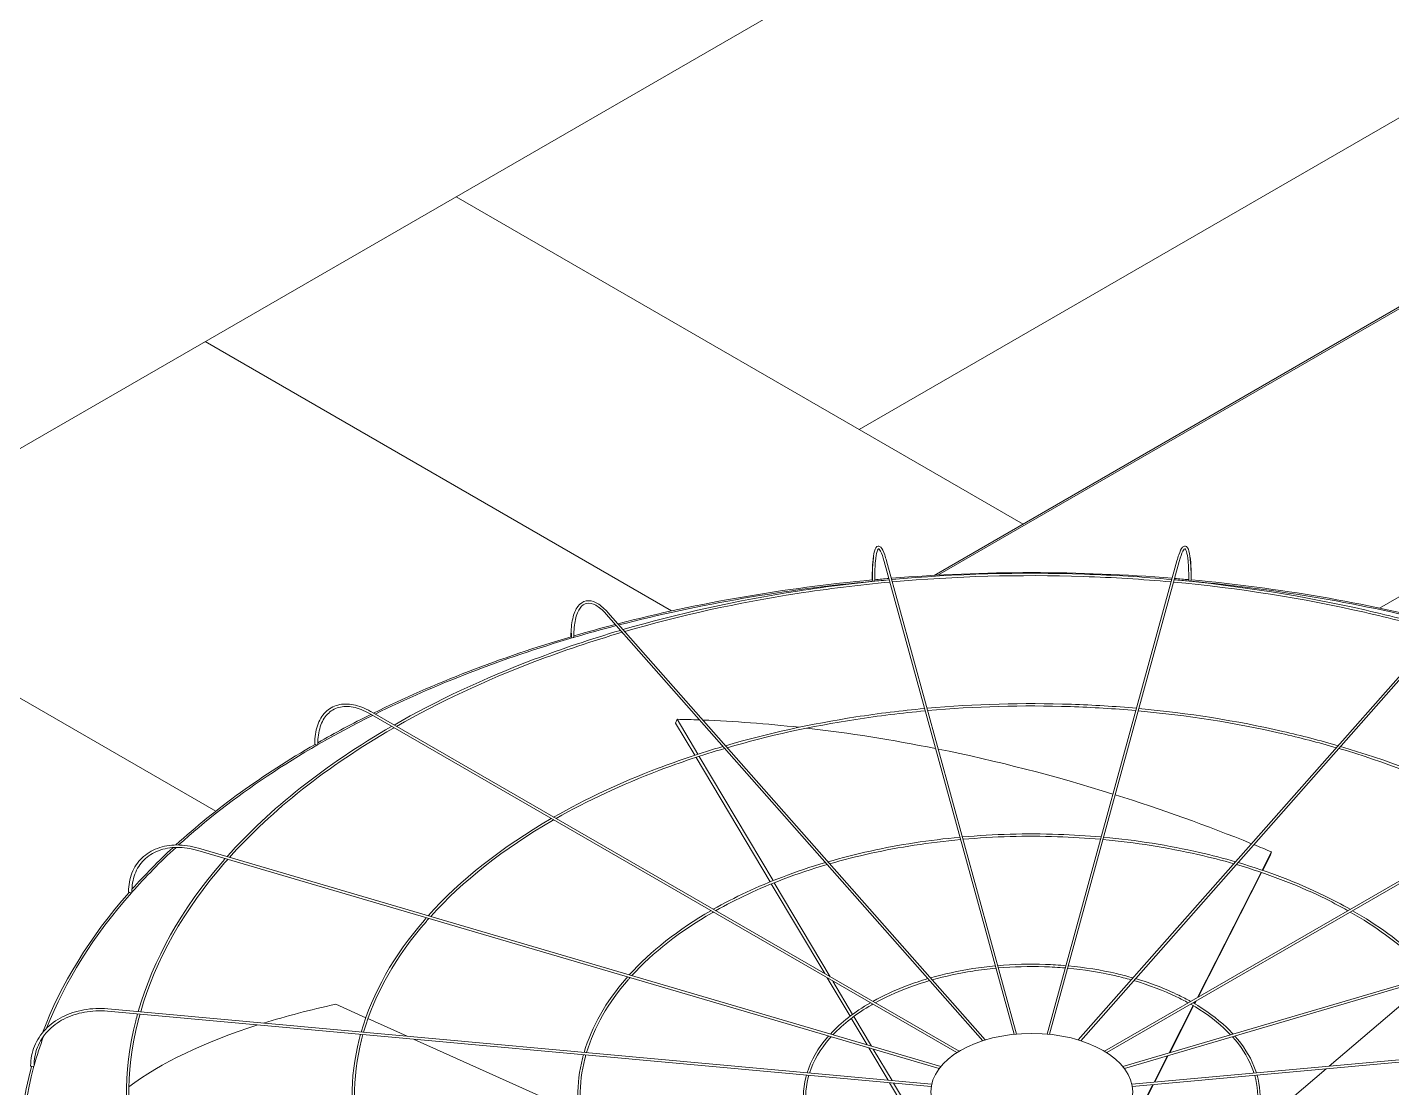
# Model space of a CAD drawing. Header units: millimetres. Extents: x -312439 to 477422, y -331570 to 212570.
# Drawn here: x 395847.1 to 396200.3, y 108119.5 to 108394.1 of the extents above; entities that cross this region are included whole.
import ezdxf

# ---------------------------------------------------------------- set-up
doc = ezdxf.new("R2010")
doc.units = ezdxf.units.MM

msp = doc.modelspace()

# ---------------------------------------------------------------- linework, layer by layer
at = {"color": 5, "linetype": 'Continuous', "lineweight": 0, "extrusion": (0, 0.816497, 0.57735)}
msp.add_line((397174.878, 109052.724), (395250.194, 107941.508), dxfattribs=at)
at = {"color": 0, "linetype": 'Continuous', "lineweight": 0, "extrusion": (0, 0.816497, 0.57735)}
for p, q in [((396062.403, 108289.973), (396402.23, 108486.172)), ((395958.078, 108350.205), (396104.814, 108265.487)), ((395893.118, 108312.7), (396013.858, 108242.991)), ((396068.888, 108255.823), (396102.481, 108133.368)), ((396103.1, 108133.427), (396069.479, 108255.985)), ((396144.671, 108255.985), (396111.05, 108133.427)), ((396145.261, 108255.823), (396111.668, 108133.368)), ((395895.828, 108191.12), (395789.182, 108252.692)), ((396094.38, 108131.702), (395996.88, 108242.181)), ((396095.021, 108131.901), (395997.339, 108242.586)), ((396119.128, 108131.901), (396216.81, 108242.586)), ((396217.269, 108242.181), (396119.77, 108131.702)), ((396087.679, 108128.625), (395935.647, 108216.401)), ((396088.27, 108128.991), (395935.953, 108216.931)), ((396125.879, 108128.991), (396278.196, 108216.931)), ((396126.47, 108128.625), (396278.502, 108216.401)), ((396014.88, 108213.958), (396015.25, 108214.925)), ((396019.842, 108205.617), (396014.88, 108213.958)), ((396015.25, 108214.925), (396020.634, 108205.877)), ((396020.955, 108205.337), (396040.105, 108173.151)), ((396039.343, 108172.843), (396020.163, 108205.078)), ((396083.101, 108124.514), (395891.17, 108180.975)), ((396083.509, 108125.032), (395891.343, 108181.562)), ((396322.807, 108181.562), (396130.64, 108125.032)), ((396322.98, 108180.975), (396131.049, 108124.514)), ((396166.758, 108175.847), (396169.176, 108180.588)), ((396168.806, 108179.621), (396169.176, 108180.588)), ((396168.806, 108179.621), (396166.862, 108175.812)), ((396149.941, 108142.883), (396166.476, 108175.296)), ((396166.581, 108175.261), (396150.116, 108142.984)), ((396053.485, 108149.074), (396039.66, 108172.31)), ((396040.422, 108172.618), (396054.926, 108148.242)), ((396060.051, 108138.039), (396054.126, 108147.997)), ((396055.566, 108147.165), (396060.706, 108138.528)), ((396210.837, 108147.985), (396184.087, 108125.13)), ((396149.154, 108141.34), (396149.43, 108141.881)), ((396149.604, 108141.981), (396149.249, 108141.284)), ((396081.051, 108119.853), (395867.81, 108139.352)), ((395867.866, 108139.962), (396081.165, 108120.457)), ((395934.69, 108137.677), (395926.932, 108141.169)), ((396346.283, 108139.962), (396132.984, 108120.457)), ((396346.339, 108139.352), (396133.099, 108119.853)), ((396142.635, 108128.56), (396148.875, 108140.793)), ((396148.97, 108140.737), (396142.779, 108128.603)), ((395945.358, 108132.876), (395935.251, 108137.425)), ((396064.455, 108130.637), (396060.366, 108137.509)), ((396061.02, 108137.999), (396065.601, 108130.3)), ((395989.788, 108112.879), (395947.073, 108132.104)), ((396069.899, 108121.487), (396064.915, 108129.863)), ((396066.061, 108129.526), (396070.899, 108121.396)), ((396138.771, 108120.986), (396142.252, 108127.809)), ((396142.396, 108127.852), (396138.9, 108120.998)), ((396183.281, 108124.441), (396169.196, 108112.407)), ((396073.735, 108115.039), (396070.286, 108120.837)), ((396071.286, 108120.745), (396074.632, 108115.121)), ((396135.946, 108115.448), (396138.442, 108120.341)), ((396138.571, 108120.353), (396136.063, 108115.437))]:
    msp.add_line(p, q, dxfattribs=at)
at = {"color": 3, "linetype": 'Continuous', "lineweight": 0, "extrusion": (0, 0.816497, 0.57735)}
for p, q in [((396326.965, 108393.746), (396081.786, 108252.192)), ((396082.744, 108252.244), (396326.873, 108393.193)), ((396325.732, 108318.024), (396197.057, 108243.734))]:
    msp.add_line(p, q, dxfattribs=at)
at = {"color": 0, "linetype": 'Continuous', "lineweight": 0}
for centre, major_axis, ratio, start_param, end_param in [((396107.183, 108101.508), (-262.225, 0), 0.5773503, 4.8542575, 4.8684283), ((396107.183, 108101.508), (-262.225, 0), 0.5773503, 4.5737285, 4.8518651), ((396107.183, 108101.508), (-262.225, 0), 0.5773503, 4.5571855, 4.5713361), ((396107.183, 108101.508), (-262.225, 0), 0.5773503, 4.8709744, 5.1337903), ((396107.183, 108101.508), (-261.613, 0), 0.5773503, 4.8702538, 5.1336735), ((396066.078, 108251.015), (0.306, 0), 0.5773503, 3.1415927, 3.7072911), ((396066.126, 108250.84), (0.306, 0.001), 0.5647458, 3.2969897, 4.867786), ((396066.126, 108250.84), (0.306, 0.001), 0.5647458, 4.867786, 6.2831853), ((396107.183, 108101.508), (-261.613, 0), 0.5773503, 4.8601846, 4.8693633), ((396107.183, 108101.508), (-261.613, 0), 0.5773503, 4.556469, 4.5713736), ((396148.024, 108250.84), (0.306, -0.001), 0.5647458, 3.1415927, 4.5569919), ((396148.024, 108250.84), (0.306, -0.001), 0.5647458, 4.5569919, 6.1277883), ((396107.183, 108101.508), (-261.613, 0), 0.5773503, 4.2918428, 4.5551023), ((396148.072, 108251.015), (0.306, 0), 0.5773503, 5.7174869, 6.2831853), ((396107.183, 108101.508), (-262.225, 0), 0.5773503, 4.2917243, 4.5546375), ((396107.183, 108101.508), (-261.613, 0), 0.5773503, 5.1364588, 5.1836819), ((396107.183, 108101.508), (-262.225, 0), 0.5773503, 5.1365691, 5.1818933), ((396107.183, 108101.508), (-262.225, 0), 0.5773503, 5.1849758, 5.420347), ((396107.183, 108101.508), (-261.613, 0), 0.5773503, 5.183912, 5.4201653), ((395988.096, 108236.386), (0.306, 0), 0.5773503, 3.1415927, 4.134446), ((395988.235, 108236.228), (0.306, 0.003), 0.5659728, 3.6079382, 5.1787345), ((395988.235, 108236.228), (0.306, 0.003), 0.5659728, 5.1787345, 6.2831853), ((396107.183, 108101.508), (-261.613, 0), 0.5773503, 5.4234857, 5.718128), ((396107.183, 108101.508), (-262.225, 0), 0.5773503, 5.4236595, 5.4949761), ((396107.553, 108059.791), (-236.033, 90.421), 0.5343599, 5.2814302, 5.3074736), ((396107.553, 108059.791), (-236.033, 90.421), 0.5343599, 5.1688261, 5.2776752), ((396107.553, 108059.791), (-236.033, 90.421), 0.5343599, 5.0198116, 5.1604272), ((396107.183, 108101.508), (-262.225, 0), 0.5773503, 5.4989549, 5.7196003), ((395921.762, 108208.561), (0.306, 0), 0.5773503, 3.1415927, 4.450555), ((395921.978, 108208.436), (0.306, 0.004), 0.5683066, 3.9193388, 5.4901351), ((395921.978, 108208.436), (0.306, 0.004), 0.5683066, 5.4901351, 6.2831853), ((396107.553, 108059.791), (-236.033, 90.421), 0.5343599, 4.8289255, 5.0170065), ((396107.553, 108059.791), (-236.033, 90.421), 0.5343599, 4.6778989, 4.8264893), ((396107.183, 108101.508), (-261.613, 0), 0.5773503, 5.7230202, 5.8115447), ((396107.183, 108101.508), (-262.225, 0), 0.5773503, 5.7247725, 5.8068149), ((396107.553, 108059.791), (-236.033, 90.421), 0.5343599, 4.655659, 4.6753292), ((396107.183, 108101.508), (-262.225, 0), 0.5773503, 5.8129334, 6.0685314), ((396107.183, 108101.508), (-261.613, 0), 0.5773503, 5.8119417, 6.0598961), ((395873.567, 108170.262), (0.306, 0), 0.5773503, 3.1415927, 4.7647143), ((395873.84, 108170.182), (0.306, 0.005), 0.5715189, 4.2314546, 5.8022509), ((395873.84, 108170.182), (0.306, 0.005), 0.5715189, 5.8022509, 6.2831853), ((396107.348, 108059.969), (-250.189, 35.961), 0.3284711, 5.5638228, 5.6785471), ((396107.348, 108059.969), (-250.189, 35.961), 0.3284711, 5.6885713, 5.965771), ((396107.183, 108101.508), (-261.613, 0), 0.5773503, 6.0736106, 6.1250005), ((396107.183, 108101.508), (-262.225, 0), 0.5773503, 6.126925, 6.4343205), ((396107.183, 108101.508), (-261.613, 0), 0.5773503, 6.1262297, 6.4235661), ((395848.229, 108125.24), (0.306, 0), 0.5773503, 3.1415927, 5.0788735), ((395848.532, 108125.212), (0.306, 0.006), 0.5752952, 4.5444916, 6.1152879), ((395848.532, 108125.212), (0.306, 0.006), 0.5752952, 6.1152879, 6.2831853)]:
    msp.add_ellipse(centre, major_axis=major_axis, ratio=ratio, start_param=start_param, end_param=end_param, dxfattribs=at)
msp.add_ellipse((396107.075, 108118.519), major_axis=(-26.126, 0), ratio=0.5773503, dxfattribs=at)
for points, knots in [([(396065.771, 108251.015), (396065.771, 108252.718), (396065.823, 108254.235), (396066.026, 108256.754), (396066.175, 108257.753), (396066.577, 108259.175), (396066.803, 108259.69), (396067.588, 108259.806), (396067.836, 108259.658), (396068.387, 108259.073), (396068.695, 108258.418), (396069.174, 108257.036), (396069.327, 108256.539), (396069.479, 108255.985)], [4.712389, 4.712389, 4.712389, 4.712389, 5.0265482, 5.0265482, 5.3407075, 5.3407075, 5.6548668, 5.6548668, 5.8236028, 5.8236028, 6.1377621, 6.1377621, 6.2831853, 6.2831853, 6.2831853, 6.2831853]), ([(396068.888, 108255.823), (396068.57, 108256.983), (396068.251, 108257.874), (396067.694, 108258.955), (396067.445, 108259.105), (396067.419, 108259.105), (396067.214, 108258.956), (396066.861, 108257.792), (396066.717, 108256.942), (396066.507, 108254.698), (396066.444, 108253.268), (396066.431, 108251.38), (396066.431, 108251.113), (396066.432, 108250.841)], [0, 0, 0, 0, 0.3152669, 0.3152669, 0.6094726, 0.6094726, 0.9267406, 0.9267406, 1.2208373, 1.2208373, 1.5356304, 1.5356304, 1.5863402, 1.5863402, 1.5863402, 1.5863402]), ([(396148.378, 108251.015), (396148.378, 108252.718), (396148.326, 108254.235), (396148.124, 108256.754), (396147.974, 108257.753), (396147.572, 108259.175), (396147.347, 108259.69), (396146.562, 108259.806), (396146.313, 108259.658), (396145.762, 108259.073), (396145.455, 108258.418), (396144.975, 108257.036), (396144.823, 108256.539), (396144.671, 108255.985)], [4.712389, 4.712389, 4.712389, 4.712389, 5.0265482, 5.0265482, 5.3407075, 5.3407075, 5.6548668, 5.6548668, 5.8236028, 5.8236028, 6.1377621, 6.1377621, 6.2831853, 6.2831853, 6.2831853, 6.2831853]), ([(396145.261, 108255.823), (396145.58, 108256.983), (396145.899, 108257.874), (396146.455, 108258.955), (396146.704, 108259.105), (396146.731, 108259.105), (396146.936, 108258.956), (396147.288, 108257.792), (396147.432, 108256.942), (396147.643, 108254.698), (396147.705, 108253.268), (396147.718, 108251.38), (396147.719, 108251.113), (396147.718, 108250.841)], [0, 0, 0, 0, 0.3152669, 0.3152669, 0.6094726, 0.6094726, 0.9267406, 0.9267406, 1.2208373, 1.2208373, 1.5356304, 1.5356304, 1.5863402, 1.5863402, 1.5863402, 1.5863402]), ([(396066.153, 108257.151), (396066.144, 108257.09), (396066.135, 108257.028), (396065.983, 108255.941), (396065.889, 108254.638), (396065.826, 108252.4), (396065.817, 108251.64), (396065.819, 108250.84)], [1.10131175, 1.10131175, 1.10131175, 1.10131175, 1.12076762, 1.12076762, 1.43803566, 1.43803566, 1.5863026, 1.5863026, 1.5863026, 1.5863026]), ([(396147.996, 108257.151), (396148.005, 108257.09), (396148.014, 108257.028), (396148.166, 108255.941), (396148.26, 108254.638), (396148.324, 108252.4), (396148.333, 108251.64), (396148.33, 108250.84)], [1.10131175, 1.10131175, 1.10131175, 1.10131175, 1.12076762, 1.12076762, 1.43803566, 1.43803566, 1.5863026, 1.5863026, 1.5863026, 1.5863026]), ([(396143.332, 108251.104), (396135.837, 108251.782), (396128.286, 108252.25), (396104.058, 108253.066), (396087.3, 108252.595), (396070.817, 108251.104)], [5.342386, 5.342386, 5.342386, 5.342386, 5.43953692, 5.43953692, 5.65318828, 5.65318828, 5.65318828, 5.65318828]), ([(396143.167, 108250.504), (396135.649, 108251.182), (396128.074, 108251.648), (396103.955, 108252.447), (396087.333, 108251.979), (396070.982, 108250.504)], [5.34285963, 5.34285963, 5.34285963, 5.34285963, 5.44045758, 5.44045758, 5.65271466, 5.65271466, 5.65271466, 5.65271466]), ([(396070.198, 108251.048), (396062.191, 108250.311), (396054.251, 108249.334), (396030.824, 108245.708), (396015.662, 108242.36), (396001.255, 108238.149)], [5.65586592, 5.65586592, 5.65586592, 5.65586592, 5.75969853, 5.75969853, 5.96646224, 5.96646224, 5.96646224, 5.96646224]), ([(396070.362, 108250.448), (396062.285, 108249.707), (396054.276, 108248.721), (396030.955, 108245.103), (396015.958, 108241.795), (396001.703, 108237.642)], [5.65539644, 5.65539644, 5.65539644, 5.65539644, 5.76029586, 5.76029586, 5.96514032, 5.96514032, 5.96514032, 5.96514032]), ([(396212.447, 108237.642), (396206.169, 108239.471), (396199.748, 108241.136), (396177.298, 108246.27), (396160.691, 108248.897), (396143.787, 108250.448)], [5.03043397, 5.03043397, 5.03043397, 5.03043397, 5.12064091, 5.12064091, 5.34017784, 5.34017784, 5.34017784, 5.34017784]), ([(396212.894, 108238.149), (396206.607, 108239.987), (396200.175, 108241.661), (396177.636, 108246.835), (396160.944, 108249.484), (396143.952, 108251.048)], [5.02911205, 5.02911205, 5.02911205, 5.02911205, 5.11935362, 5.11935362, 5.33970837, 5.33970837, 5.33970837, 5.33970837]), ([(395987.79, 108236.386), (395987.79, 108238.101), (395987.941, 108239.65), (395988.537, 108242.276), (395988.982, 108243.354), (395990.163, 108244.939), (395990.912, 108245.445), (395992.552, 108245.73), (395993.411, 108245.556), (395995.225, 108244.636), (395996.189, 108243.85), (395997.213, 108242.727), (395997.276, 108242.657), (395997.339, 108242.586)], [4.712389, 4.712389, 4.712389, 4.712389, 5.0265482, 5.0265482, 5.3407075, 5.3407075, 5.6548668, 5.6548668, 5.9484515, 5.9484515, 6.2626108, 6.2626108, 6.2831853, 6.2831853, 6.2831853, 6.2831853]), ([(395996.88, 108242.181), (395995.966, 108243.216), (395995.058, 108243.982), (395993.375, 108244.904), (395992.609, 108245.06), (395991.268, 108244.825), (395990.671, 108244.431), (395989.643, 108243.033), (395989.227, 108242.028), (395988.675, 108239.525), (395988.535, 108238.034), (395988.541, 108236.327), (395988.541, 108236.279), (395988.542, 108236.231)], [0, 0, 0, 0, 0.3146448, 0.3146448, 0.6289116, 0.6289116, 0.9461796, 0.9461796, 1.2634477, 1.2634477, 1.5772832, 1.5772832, 1.5863402, 1.5863402, 1.5863402, 1.5863402]), ([(396000.606, 108237.959), (395992.933, 108235.698), (395985.475, 108233.193), (395965.243, 108225.505), (395953.066, 108219.797), (395941.988, 108213.447)], [5.96956861, 5.96956861, 5.96956861, 5.96956861, 6.07987049, 6.07987049, 6.27966483, 6.27966483, 6.27966483, 6.27966483]), ([(396001.053, 108237.452), (395993.28, 108235.169), (395985.729, 108232.636), (395965.578, 108224.975), (395953.552, 108219.346), (395942.602, 108213.092)], [5.96825255, 5.96825255, 5.96825255, 5.96825255, 6.08012371, 6.08012371, 6.27780239, 6.27780239, 6.27780239, 6.27780239]), ([(395987.939, 108237.241), (395987.933, 108237.036), (395987.93, 108236.829), (395987.928, 108236.49), (395987.928, 108236.359), (395987.929, 108236.228)], [7.805980691, 7.805980691, 7.805980691, 7.805980691, 7.845140151, 7.845140151, 7.869416781, 7.869416781, 7.869416781, 7.869416781]), ([(395921.455, 108208.561), (395921.455, 108210.286), (395921.692, 108211.881), (395922.625, 108214.66), (395923.324, 108215.844), (395925.122, 108217.664), (395926.221, 108218.3), (395928.689, 108218.952), (395930.055, 108218.969), (395932.92, 108218.4), (395934.419, 108217.812), (395935.927, 108216.946), (395935.94, 108216.939), (395935.953, 108216.931)], [0, 0, 0, 0, 0.3141593, 0.3141593, 0.6283185, 0.6283185, 0.9411039, 0.9411039, 1.2538555, 1.2538555, 1.5680148, 1.5680148, 1.5707963, 1.5707963, 1.5707963, 1.5707963]), ([(395935.647, 108216.401), (395934.209, 108217.231), (395932.778, 108217.791), (395930.078, 108218.326), (395928.812, 108218.301), (395926.56, 108217.688), (395925.574, 108217.1), (395923.951, 108215.407), (395923.315, 108214.298), (395922.47, 108211.651), (395922.262, 108210.113), (395922.284, 108208.44)], [4.712389, 4.712389, 4.712389, 4.712389, 5.029657, 5.029657, 5.3469251, 5.3469251, 5.6641931, 5.6641931, 5.9814611, 5.9814611, 6.2987292, 6.2987292, 6.2987292, 6.2987292]), ([(396079.341, 108217.72), (396073.355, 108217.168), (396067.419, 108216.437), (396049.903, 108213.727), (396038.565, 108211.227), (396027.788, 108208.084)], [5.65618024, 5.65618024, 5.65618024, 5.65618024, 5.75959703, 5.75959703, 5.96555925, 5.96555925, 5.96555925, 5.96555925]), ([(396079.505, 108217.12), (396073.45, 108216.564), (396067.444, 108215.824), (396050.034, 108213.122), (396038.862, 108210.662), (396028.236, 108207.577)], [5.6555551, 5.6555551, 5.6555551, 5.6555551, 5.760393, 5.760393, 5.9637948, 5.9637948, 5.9637948, 5.9637948]), ([(396134.189, 108217.776), (396128.605, 108218.28), (396122.98, 108218.627), (396104.862, 108219.239), (396092.309, 108218.889), (396079.96, 108217.776)], [5.34296141, 5.34296141, 5.34296141, 5.34296141, 5.43938168, 5.43938168, 5.65261288, 5.65261288, 5.65261288, 5.65261288]), ([(396134.024, 108217.176), (396128.417, 108217.679), (396122.768, 108218.025), (396104.759, 108218.621), (396092.341, 108218.273), (396080.125, 108217.176)], [5.34359392, 5.34359392, 5.34359392, 5.34359392, 5.44060854, 5.44060854, 5.65198037, 5.65198037, 5.65198037, 5.65198037]), ([(396185.914, 108207.577), (396181.26, 108208.928), (396176.502, 108210.159), (396159.741, 108213.99), (396147.304, 108215.957), (396134.644, 108217.12)], [5.03177949, 5.03177949, 5.03177949, 5.03177949, 5.12085286, 5.12085286, 5.34001919, 5.34001919, 5.34001919, 5.34001919]), ([(396186.362, 108208.084), (396181.698, 108209.444), (396176.93, 108210.684), (396160.079, 108214.555), (396147.557, 108216.544), (396134.809, 108217.72)], [5.03001504, 5.03001504, 5.03001504, 5.03001504, 5.11913743, 5.11913743, 5.33939405, 5.33939405, 5.33939405, 5.33939405]), ([(396027.139, 108207.894), (396021.388, 108206.199), (396015.799, 108204.322), (396000.679, 108198.577), (395991.588, 108194.321), (395983.312, 108189.588)], [5.96969757, 5.96969757, 5.96969757, 5.96969757, 6.07982614, 6.07982614, 6.27841616, 6.27841616, 6.27841616, 6.27841616]), ([(396027.586, 108207.387), (396021.736, 108205.671), (396016.053, 108203.765), (396001.014, 108198.047), (395992.075, 108193.871), (395983.926, 108189.234)], [5.96794353, 5.96794353, 5.96794353, 5.96794353, 6.08016355, 6.08016355, 6.27592849, 6.27592849, 6.27592849, 6.27592849]), ([(396230.223, 108189.234), (396226.831, 108191.164), (396223.302, 108193.015), (396209.493, 108199.684), (396198.37, 108203.923), (396186.563, 108207.387)], [4.7196458, 4.7196458, 4.7196458, 4.7196458, 4.80114658, 4.80114658, 5.02763075, 5.02763075, 5.02763075, 5.02763075]), ([(396230.837, 108189.588), (396227.433, 108191.535), (396223.892, 108193.401), (396210.032, 108200.127), (396198.865, 108204.401), (396187.011, 108207.894)], [4.71715813, 4.71715813, 4.71715813, 4.71715813, 4.79884427, 4.79884427, 5.02587671, 5.02587671, 5.02587671, 5.02587671]), ([(396088.481, 108184.403), (396084.518, 108184.036), (396080.587, 108183.552), (396068.98, 108181.757), (396061.463, 108180.105), (396054.313, 108178.028)], [5.65683386, 5.65683386, 5.65683386, 5.65683386, 5.75939254, 5.75939254, 5.96383461, 5.96383461, 5.96383461, 5.96383461]), ([(396125.049, 108184.459), (396121.376, 108184.788), (396117.675, 108185.016), (396105.666, 108185.423), (396097.315, 108185.194), (396089.1, 108184.459)], [5.34408303, 5.34408303, 5.34408303, 5.34408303, 5.43906993, 5.43906993, 5.65149126, 5.65149126, 5.65149126, 5.65149126]), ([(396124.885, 108183.859), (396121.188, 108184.188), (396117.463, 108184.414), (396105.563, 108184.805), (396097.348, 108184.578), (396089.265, 108183.859)], [5.34503474, 5.34503474, 5.34503474, 5.34503474, 5.44090812, 5.44090812, 5.65053954, 5.65053954, 5.65053954, 5.65053954]), ([(396159.837, 108178.028), (396156.795, 108178.912), (396153.687, 108179.718), (396142.524, 108182.286), (396134.171, 108183.616), (396125.669, 108184.403)], [5.03173968, 5.03173968, 5.03173968, 5.03173968, 5.11870396, 5.11870396, 5.33874043, 5.33874043, 5.33874043, 5.33874043]), ([(395873.26, 108170.262), (395873.26, 108171.995), (395873.56, 108173.645), (395874.736, 108176.614), (395875.612, 108177.933), (395877.853, 108180.1), (395879.216, 108180.948), (395882.288, 108182.089), (395883.995, 108182.383), (395887.583, 108182.396), (395889.464, 108182.115), (395891.343, 108181.562)], [4.712389, 4.712389, 4.712389, 4.712389, 5.0265482, 5.0265482, 5.3407075, 5.3407075, 5.6548668, 5.6548668, 5.969026, 5.969026, 6.2831853, 6.2831853, 6.2831853, 6.2831853]), ([(395891.17, 108180.975), (395889.354, 108181.509), (395887.541, 108181.776), (395884.107, 108181.753), (395882.485, 108181.463), (395879.593, 108180.363), (395878.322, 108179.553), (395876.248, 108177.495), (395875.443, 108176.246), (395874.378, 108173.423), (395874.118, 108171.848), (395874.146, 108170.187)], [0, 0, 0, 0, 0.317268, 0.317268, 0.6345361, 0.6345361, 0.9518041, 0.9518041, 1.2690722, 1.2690722, 1.5863402, 1.5863402, 1.5863402, 1.5863402]), ([(396088.645, 108183.803), (396084.612, 108183.432), (396080.612, 108182.939), (396069.111, 108181.152), (396061.76, 108179.54), (396054.761, 108177.521)], [5.65589869, 5.65589869, 5.65589869, 5.65589869, 5.76058509, 5.76058509, 5.96118261, 5.96118261, 5.96118261, 5.96118261]), ([(396159.388, 108177.521), (396156.357, 108178.395), (396153.26, 108179.194), (396142.186, 108181.721), (396133.919, 108183.029), (396125.504, 108183.803)], [5.03439168, 5.03439168, 5.03439168, 5.03439168, 5.12127422, 5.12127422, 5.3396756, 5.3396756, 5.3396756, 5.3396756]), ([(395898.311, 108178.874), (395898.085, 108178.619), (395897.861, 108178.364), (395887.021, 108165.894), (395879.623, 108152.74), (395875.788, 108139.237)], [0.31387846, 0.31387846, 0.31387846, 0.31387846, 0.32022171, 0.32022171, 0.6228537, 0.6228537, 0.6228537, 0.6228537]), ([(395898.959, 108178.683), (395898.687, 108178.376), (395898.416, 108178.068), (395887.584, 108165.622), (395880.231, 108152.566), (395876.409, 108139.181)], [0.31209175, 0.31209175, 0.31209175, 0.31209175, 0.31977769, 0.31977769, 0.62202139, 0.62202139, 0.62202139, 0.62202139]), ([(396053.664, 108177.838), (396049.839, 108176.71), (396046.121, 108175.461), (396036.111, 108171.659), (396030.104, 108168.854), (396024.626, 108165.736)], [5.97003164, 5.97003164, 5.97003164, 5.97003164, 6.07973571, 6.07973571, 6.27604568, 6.27604568, 6.27604568, 6.27604568]), ([(396054.111, 108177.332), (396050.186, 108176.182), (396046.375, 108174.904), (396036.446, 108171.128), (396030.591, 108168.403), (396025.241, 108165.381)], [5.96740299, 5.96740299, 5.96740299, 5.96740299, 6.08024114, 6.08024114, 6.27230164, 6.27230164, 6.27230164, 6.27230164]), ([(396188.908, 108165.381), (396186.724, 108166.615), (396184.454, 108167.8), (396175.334, 108172.2), (396167.915, 108175.024), (396160.039, 108177.332)], [4.72327264, 4.72327264, 4.72327264, 4.72327264, 4.80171455, 4.80171455, 5.02817129, 5.02817129, 5.02817129, 5.02817129]), ([(396189.524, 108165.736), (396187.327, 108166.986), (396185.045, 108168.187), (396175.873, 108172.642), (396168.41, 108175.502), (396160.486, 108177.838)], [4.71952861, 4.71952861, 4.71952861, 4.71952861, 4.7982649, 4.7982649, 5.02554265, 5.02554265, 5.02554265, 5.02554265]), ([(395950.376, 108163.558), (395950.2, 108163.358), (395950.025, 108163.158), (395941.931, 108153.846), (395936.395, 108144.034), (395933.499, 108133.96)], [0.31368489, 0.31368489, 0.31368489, 0.31368489, 0.32029533, 0.32029533, 0.62093354, 0.62093354, 0.62093354, 0.62093354]), ([(395951.025, 108163.367), (395950.801, 108163.115), (395950.579, 108162.862), (395942.494, 108153.574), (395937.002, 108143.861), (395934.12, 108133.903)], [0.31130083, 0.31130083, 0.31130083, 0.31130083, 0.31970361, 0.31970361, 0.61980435, 0.61980435, 0.61980435, 0.61980435]), ([(396210.611, 108148.557), (396209.326, 108149.969), (396207.953, 108151.356), (396201.7, 108157.178), (396195.991, 108161.322), (396189.525, 108165.03)], [4.41096312, 4.41096312, 4.41096312, 4.41096312, 4.4820009, 4.4820009, 4.71586354, 4.71586354, 4.71586354, 4.71586354]), ([(396211.264, 108148.749), (396209.982, 108150.17), (396208.613, 108151.564), (396202.351, 108157.448), (396196.625, 108161.637), (396190.138, 108165.383)], [4.40730528, 4.40730528, 4.40730528, 4.40730528, 4.47799052, 4.47799052, 4.71216027, 4.71216027, 4.71216027, 4.71216027]), ([(396097.62, 108151.086), (396095.68, 108150.904), (396093.755, 108150.666), (396088.058, 108149.788), (396084.361, 108148.982), (396080.838, 108147.972)], [5.65878241, 5.65878241, 5.65878241, 5.65878241, 5.75876753, 5.75876753, 5.95869527, 5.95869527, 5.95869527, 5.95869527]), ([(396097.785, 108150.486), (396095.774, 108150.3), (396093.781, 108150.053), (396088.189, 108149.183), (396084.658, 108148.417), (396081.287, 108147.463)], [5.65692719, 5.65692719, 5.65692719, 5.65692719, 5.76114351, 5.76114351, 5.95335964, 5.95335964, 5.95335964, 5.95335964]), ([(396115.909, 108151.142), (396114.146, 108151.297), (396112.371, 108151.405), (396106.47, 108151.608), (396102.323, 108151.499), (396098.24, 108151.142)], [5.34742678, 5.34742678, 5.34742678, 5.34742678, 5.43812478, 5.43812478, 5.64814751, 5.64814751, 5.64814751, 5.64814751]), ([(396115.745, 108150.542), (396113.958, 108150.696), (396112.159, 108150.803), (396106.367, 108150.99), (396102.356, 108150.883), (396098.405, 108150.542)], [5.34934775, 5.34934775, 5.34934775, 5.34934775, 5.44178794, 5.44178794, 5.64622654, 5.64622654, 5.64622654, 5.64622654]), ([(396132.862, 108147.463), (396131.454, 108147.862), (396130.018, 108148.227), (396124.631, 108149.452), (396120.534, 108150.1), (396116.365, 108150.486)], [5.04221465, 5.04221465, 5.04221465, 5.04221465, 5.12251796, 5.12251796, 5.33864709, 5.33864709, 5.33864709, 5.33864709]), ([(396133.311, 108147.972), (396131.893, 108148.379), (396130.446, 108148.753), (396124.969, 108150.017), (396120.787, 108150.687), (396116.529, 108151.086)], [5.03687901, 5.03687901, 5.03687901, 5.03687901, 5.11739529, 5.11739529, 5.33679188, 5.33679188, 5.33679188, 5.33679188]), ([(396002.434, 108148.244), (396002.309, 108148.103), (396002.185, 108147.961), (395996.837, 108141.806), (395993.162, 108135.333), (395991.208, 108128.683)], [0.31344956, 0.31344956, 0.31344956, 0.31344956, 0.32044212, 0.32044212, 0.61727915, 0.61727915, 0.61727915, 0.61727915]), ([(396003.083, 108148.053), (396002.911, 108147.859), (396002.74, 108147.666), (395997.4, 108141.534), (395993.771, 108135.16), (395991.829, 108128.626)], [0.30986952, 0.30986952, 0.30986952, 0.30986952, 0.31955549, 0.31955549, 0.6155298, 0.6155298, 0.6155298, 0.6155298]), ([(396080.188, 108147.783), (396078.29, 108147.222), (396076.443, 108146.601), (396071.543, 108144.74), (396068.619, 108143.385), (396065.941, 108141.882)], [5.97102709, 5.97102709, 5.97102709, 5.97102709, 6.0794509, 6.0794509, 6.26898955, 6.26898955, 6.26898955, 6.26898955]), ([(396080.636, 108147.276), (396078.637, 108146.693), (396076.697, 108146.043), (396071.879, 108144.21), (396069.108, 108142.934), (396066.559, 108141.526)], [5.96578422, 5.96578422, 5.96578422, 5.96578422, 6.08045705, 6.08045705, 6.26142742, 6.26142742, 6.26142742, 6.26142742]), ([(396147.59, 108141.526), (396146.615, 108142.065), (396145.607, 108142.584), (396141.176, 108144.715), (396137.459, 108146.125), (396133.514, 108147.276)], [4.73414686, 4.73414686, 4.73414686, 4.73414686, 4.80339703, 4.80339703, 5.02979007, 5.02979007, 5.02979007, 5.02979007]), ([(396148.208, 108141.882), (396147.22, 108142.437), (396146.198, 108142.971), (396141.715, 108145.158), (396137.954, 108146.602), (396133.961, 108147.783)], [4.72658474, 4.72658474, 4.72658474, 4.72658474, 4.79652126, 4.79652126, 5.0245472, 5.0245472, 5.0245472, 5.0245472]), ([(395847.923, 108125.24), (395847.923, 108126.976), (395848.256, 108128.684), (395849.555, 108131.87), (395850.52, 108133.348), (395852.985, 108135.926), (395854.483, 108137.027), (395857.863, 108138.748), (395859.744, 108139.368), (395863.706, 108140.07), (395865.786, 108140.152), (395867.866, 108139.962)], [4.712389, 4.712389, 4.712389, 4.712389, 5.0265482, 5.0265482, 5.3407075, 5.3407075, 5.6548668, 5.6548668, 5.969026, 5.969026, 6.2831853, 6.2831853, 6.2831853, 6.2831853]), ([(395867.81, 108139.352), (395865.795, 108139.536), (395863.78, 108139.454), (395859.957, 108138.766), (395858.148, 108138.16), (395854.917, 108136.489), (395853.495, 108135.425), (395851.176, 108132.946), (395850.279, 108131.532), (395849.095, 108128.494), (395848.807, 108126.87), (395848.838, 108125.218)], [6.2831853, 6.2831853, 6.2831853, 6.2831853, 6.6004533, 6.6004533, 6.9177214, 6.9177214, 7.2349894, 7.2349894, 7.5522575, 7.5522575, 7.8695255, 7.8695255, 7.8695255, 7.8695255]), ([(395875.62, 108138.638), (395875.461, 108138.06), (395875.308, 108137.482), (395871.809, 108123.663), (395871.876, 108110.128), (395875.359, 108096.899)], [0.6273321, 0.6273321, 0.6273321, 0.6273321, 0.64026634, 0.64026634, 0.9362265, 0.9362265, 0.9362265, 0.9362265]), ([(395876.24, 108138.581), (395876.078, 108137.996), (395875.922, 108137.411), (395872.419, 108123.625), (395872.488, 108110.144), (395875.977, 108096.956)], [0.62653255, 0.62653255, 0.62653255, 0.62653255, 0.63973087, 0.63973087, 0.93697289, 0.93697289, 0.93697289, 0.93697289]), ([(396158.545, 108133.241), (396157.987, 108133.835), (396157.398, 108134.419), (396154.36, 108137.236), (396151.478, 108139.317), (396148.212, 108141.177)], [4.42373247, 4.42373247, 4.42373247, 4.42373247, 4.48397953, 4.48397953, 4.71933502, 4.71933502, 4.71933502, 4.71933502]), ([(396159.202, 108133.434), (396158.647, 108134.036), (396158.061, 108134.628), (396155.012, 108137.506), (396152.112, 108139.632), (396148.825, 108141.531)], [4.41624247, 4.41624247, 4.41624247, 4.41624247, 4.47598634, 4.47598634, 4.71193426, 4.71193426, 4.71193426, 4.71193426]), ([(395933.33, 108133.361), (395933.205, 108132.909), (395933.085, 108132.457), (395930.473, 108122.133), (395930.504, 108112.042), (395933.064, 108102.176)], [0.62689443, 0.62689443, 0.62689443, 0.62689443, 0.64035432, 0.64035432, 0.93404611, 0.93404611, 0.93404611, 0.93404611]), ([(395933.95, 108133.304), (395933.822, 108132.845), (395933.699, 108132.386), (395931.083, 108122.095), (395931.116, 108112.057), (395933.682, 108102.232)], [0.62582334, 0.62582334, 0.62582334, 0.62582334, 0.63964072, 0.63964072, 0.93502054, 0.93502054, 0.93502054, 0.93502054]), ([(396054.492, 108132.93), (396054.418, 108132.847), (396054.346, 108132.764), (396051.742, 108129.765), (396049.931, 108126.631), (396048.921, 108123.406)], [0.31275087, 0.31275087, 0.31275087, 0.31275087, 0.32087906, 0.32087906, 0.60646372, 0.60646372, 0.60646372, 0.60646372]), ([(396055.142, 108132.738), (396055.021, 108132.604), (396054.901, 108132.469), (396052.308, 108129.494), (396050.541, 108126.459), (396049.545, 108123.349)], [0.30556743, 0.30556743, 0.30556743, 0.30556743, 0.31911145, 0.31911145, 0.60263629, 0.60263629, 0.60263629, 0.60263629]), ([(396164.604, 108123.349), (396164.42, 108123.924), (396164.209, 108124.497), (396162.871, 108127.722), (396161.2, 108130.306), (396159.007, 108132.738)], [4.10975269, 4.10975269, 4.10975269, 4.10975269, 4.16221832, 4.16221832, 4.40682155, 4.40682155, 4.40682155, 4.40682155]), ([(396165.228, 108123.406), (396165.045, 108123.991), (396164.835, 108124.574), (396163.501, 108127.853), (396161.836, 108130.47), (396159.658, 108132.93)], [4.10592526, 4.10592526, 4.10592526, 4.10592526, 4.15777238, 4.15777238, 4.39963811, 4.39963811, 4.39963811, 4.39963811]), ([(395991.036, 108128.084), (395990.947, 108127.762), (395990.861, 108127.44), (395989.136, 108120.611), (395989.133, 108113.96), (395990.773, 108107.453)], [0.62618978, 0.62618978, 0.62618978, 0.62618978, 0.64052907, 0.64052907, 0.92987427, 0.92987427, 0.92987427, 0.92987427]), ([(395991.656, 108128.027), (395991.564, 108127.698), (395991.476, 108127.368), (395989.746, 108120.573), (395989.745, 108113.975), (395991.391, 108107.509)], [0.62457061, 0.62457061, 0.62457061, 0.62457061, 0.6394598, 0.6394598, 0.93127617, 0.93127617, 0.93127617, 0.93127617]), ([(396048.743, 108122.807), (396048.689, 108122.615), (396048.637, 108122.423), (396047.798, 108119.088), (396047.764, 108115.878), (396048.488, 108112.731)], [0.62410482, 0.62410482, 0.62410482, 0.62410482, 0.64104385, 0.64104385, 0.91753144, 0.91753144, 0.91753144, 0.91753144]), ([(396049.363, 108122.75), (396049.306, 108122.551), (396049.252, 108122.351), (396048.408, 108119.051), (396048.376, 108115.892), (396049.104, 108112.787)], [0.62079185, 0.62079185, 0.62079185, 0.62079185, 0.63891194, 0.63891194, 0.91997787, 0.91997787, 0.91997787, 0.91997787]), ([(396165.045, 108112.787), (396165.166, 108113.303), (396165.266, 108113.82), (396165.773, 108117.141), (396165.585, 108119.972), (396164.786, 108122.75)], [3.79241111, 3.79241111, 3.79241111, 3.79241111, 3.83910744, 3.83910744, 4.09159713, 4.09159713, 4.09159713, 4.09159713]), ([(396165.661, 108112.731), (396165.781, 108113.253), (396165.881, 108113.778), (396166.384, 108117.137), (396166.197, 108120.003), (396165.407, 108122.807)], [3.79485754, 3.79485754, 3.79485754, 3.79485754, 3.8407928, 3.8407928, 4.08828416, 4.08828416, 4.08828416, 4.08828416])]:
    msp.add_open_spline(points, degree=3, knots=knots, dxfattribs=at)
for points in [[(395941.375, 108213.094), (395924.278, 108203.219), (395909.845, 108191.804), (395898.76, 108179.38)], [(395941.71, 108212.58), (395924.748, 108202.786), (395910.425, 108191.478), (395899.41, 108179.189)], [(395941.988, 108212.74), (395941.895, 108212.687), (395941.803, 108212.633), (395941.71, 108212.58)], [(395982.698, 108189.236), (395969.927, 108181.86), (395959.135, 108173.339), (395950.826, 108164.064)], [(395983.023, 108188.716), (395970.391, 108181.423), (395959.713, 108173.011), (395951.478, 108163.872)], [(395983.311, 108188.882), (395983.215, 108188.827), (395983.119, 108188.771), (395983.023, 108188.716)], [(396024.011, 108165.383), (396015.567, 108160.506), (396008.415, 108154.877), (396002.886, 108148.749)], [(396024.337, 108164.864), (396016.031, 108160.069), (396008.994, 108154.549), (396003.538, 108148.557)], [(396024.624, 108165.03), (396024.528, 108164.974), (396024.432, 108164.919), (396024.337, 108164.864)], [(396065.324, 108141.531), (396061.206, 108139.151), (396057.696, 108136.414), (396054.947, 108133.434)], [(396065.65, 108141.012), (396061.671, 108138.715), (396058.276, 108136.087), (396055.604, 108133.241)], [(396065.938, 108141.177), (396065.842, 108141.122), (396065.745, 108141.067), (396065.65, 108141.012)]]:
    msp.add_open_spline(points, degree=3, dxfattribs=at)

doc.saveas('drawing.dxf')
